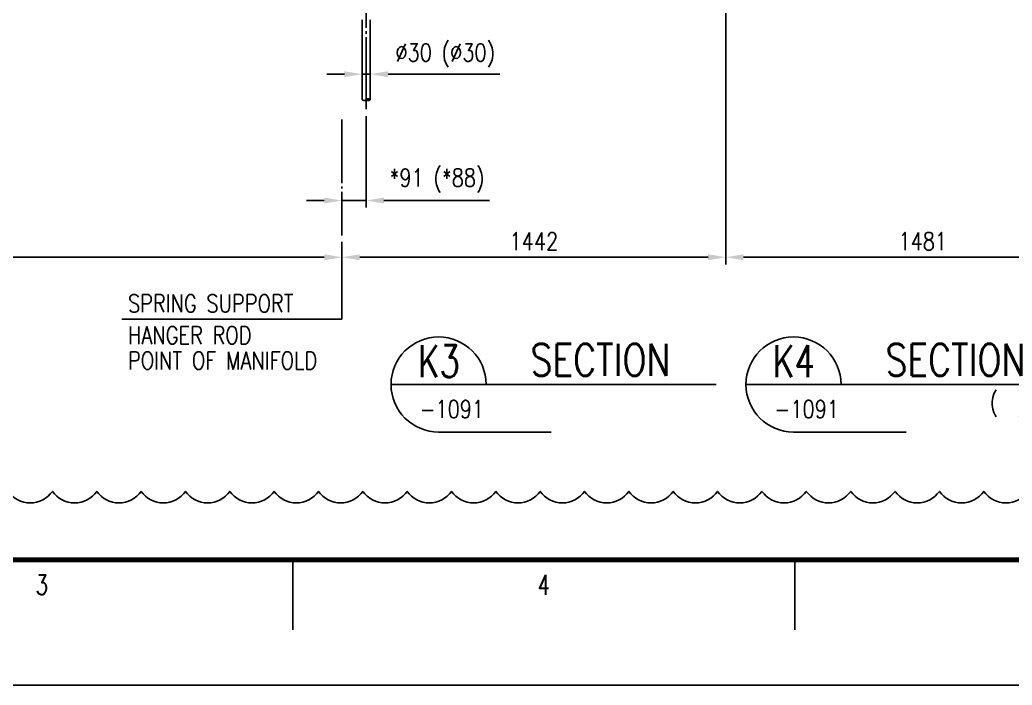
# Model space of a CAD drawing. Header units: millimetres. Extents: x 0 to 232280, y -26939 to 23794.
# Drawn here: x 63562 to 69156, y -26939 to -23188 of the extents above; entities that cross this region are included whole.
import ezdxf
from ezdxf.enums import TextEntityAlignment as Align

# ---------------------------------------------------------------- set-up
doc = ezdxf.new("R2010")
doc.units = ezdxf.units.MM
doc.header["$LTSCALE"] = 30
for name, pattern in [('HIDDEN', [9.525, 6.35, -3.175]), ('JNK-CENTER', [34, 30, -1.5, 1, -1.5]), ('JNK-PHANTOM', [15, 10, -1, 1, -1, 1, -1])]:
    doc.linetypes.add(name, pattern=pattern)
for name, color, linetype in [('CEN-R', 1, 'JNK-CENTER'), ('CON-C', 4, 'Continuous'), ('CON-G', 3, 'Continuous'), ('CON-W', 7, 'Continuous'), ('CON-Y', 2, 'Continuous'), ('Dim-W', 7, 'Continuous'), ('PHA-M', 6, 'JNK-PHANTOM'), ('rev-1', 2, 'Continuous')]:
    doc.layers.add(name, color=color, linetype=linetype)
doc.styles.add('ROMANS', font='ROMANS.shx', dxfattribs={"width": 0.8})
doc.styles.add('SIMPLEX', font='simplex.shx', dxfattribs={"width": 0.8})
doc.dimstyles.new('DIM40x1.5', dxfattribs={"dimscale": 40, "dimtxt": 2.5, "dimasz": 2.5, "dimexe": 1, "dimexo": 1, "dimgap": 1, "dimtad": 1, "dimdec": 0, "dimlfac": 0.666667, "dimdsep": 46, "dimtxsty": 'SIMPLEX', "dimcen": 2.5, "dimclrd": 7, "dimclre": 7, "dimclrt": 2, "dimadec": 0, "dimazin": 2, "dimtfac": 1, "dimtdec": 0, "dimtmove": 2, "dimatfit": 2, "dimfxl": 1, "dimtfill": 1, "dimtolj": 1, "dimtzin": 0, "dimarcsym": 1})

# ---------------------------------------------------------------- blocks, each defined once
blk = doc.blocks.new('TITLE')
at = {"color": 7}
for p, q in [((240.49, 17.68), (240.49, 7.78)), ((311.22, 17.68), (311.22, 7.78)), ((841, 0), (0, 0))]:
    blk.add_line(p, q, dxfattribs=at)
at = {"color": 7, "const_width": 0.707}
blk.add_lwpolyline([(28.29, 17.68), (823.67, 17.68)], dxfattribs=at)
at = {"color": 7, "style": 'ROMANS', "width": 0.7}
for s, p in [('3', (205.12, 14.15)), ('4', (275.85, 14.15))]:
    blk.add_text(s, height=2.83, dxfattribs=at).set_placement(p, align=Align.MIDDLE)
blk = doc.blocks.new('*D2806')
at = {"layer": 'DEFPOINTS', "color": 0, "transparency": 16777216}
for p in [(61180.2, -24398.8), (65377.8, -24398.8), (65377.8, -24526.5)]:
    blk.add_point(p, dxfattribs=at)
at = {"layer": 'Dim-W', "color": 7, "lineweight": -2, "transparency": 16777216}
for p, q in [((61180.2, -24438.8), (61180.2, -24566.5)), ((65377.8, -24438.8), (65377.8, -24566.5)), ((61280.2, -24526.5), (65277.8, -24526.5))]:
    blk.add_line(p, q, dxfattribs=at)
at = {"layer": 'Dim-W', "color": 7, "transparency": 16777216}
for points in [[(61280.2, -24509.9), (61280.2, -24543.2), (61180.2, -24526.5)], [(65277.8, -24509.9), (65277.8, -24543.2), (65377.8, -24526.5)]]:
    blk.add_solid(points, dxfattribs=at)
at = {"layer": 'Dim-W', "color": 2, "transparency": 16777216, "insert": (63279, -24436.5), "char_height": 100, "attachment_point": 5, "style": 'SIMPLEX', "bg_fill": 3, "box_fill_scale": 1.1, "bg_fill_color": 256, "bg_fill_true_color": 13158600, "bg_fill_transparency": 0}
blk.add_mtext('\\A1;2798', dxfattribs=at)
blk = doc.blocks.new('*D2807')
at = {"layer": 'DEFPOINTS', "color": 0, "transparency": 16777216}
for p in [(67541.1, -22154.5), (65377.8, -24526.5), (67541.1, -24526.5)]:
    blk.add_point(p, dxfattribs=at)
at = {"layer": 'Dim-W', "color": 7, "lineweight": -2, "transparency": 16777216}
for p, q in [((67541.1, -22194.5), (67541.1, -24566.5)), ((65477.8, -24526.5), (67441.1, -24526.5))]:
    blk.add_line(p, q, dxfattribs=at)
at = {"layer": 'Dim-W', "color": 7, "transparency": 16777216}
for points in [[(65477.8, -24509.9), (65477.8, -24543.2), (65377.8, -24526.5)], [(67441.1, -24509.9), (67441.1, -24543.2), (67541.1, -24526.5)]]:
    blk.add_solid(points, dxfattribs=at)
at = {"layer": 'Dim-W', "color": 2, "transparency": 16777216, "insert": (66459.4, -24436.5), "char_height": 100, "attachment_point": 5, "style": 'SIMPLEX', "bg_fill": 3, "box_fill_scale": 1.1, "bg_fill_color": 256, "bg_fill_true_color": 13158600, "bg_fill_transparency": 0}
blk.add_mtext('\\A1;1442', dxfattribs=at)
blk = doc.blocks.new('*D2808')
at = {"layer": 'DEFPOINTS', "color": 0, "transparency": 16777216}
for p in [(69762.6, -24398.8), (67541.1, -24526.5), (69762.6, -24526.5)]:
    blk.add_point(p, dxfattribs=at)
at = {"layer": 'Dim-W', "color": 7, "lineweight": -2, "transparency": 16777216}
for p, q in [((69762.6, -24438.8), (69762.6, -24566.5)), ((67641.1, -24526.5), (69662.6, -24526.5))]:
    blk.add_line(p, q, dxfattribs=at)
at = {"layer": 'Dim-W', "color": 7, "transparency": 16777216}
for points in [[(67641.1, -24509.9), (67641.1, -24543.2), (67541.1, -24526.5)], [(69662.6, -24509.9), (69662.6, -24543.2), (69762.6, -24526.5)]]:
    blk.add_solid(points, dxfattribs=at)
at = {"layer": 'Dim-W', "color": 2, "transparency": 16777216, "insert": (68651.8, -24436.5), "char_height": 100, "attachment_point": 5, "style": 'SIMPLEX', "bg_fill": 3, "box_fill_scale": 1.1, "bg_fill_color": 256, "bg_fill_true_color": 13158600, "bg_fill_transparency": 0}
blk.add_mtext('\\A1;1481', dxfattribs=at)
blk = doc.blocks.new('SECTITLE')
at = {"layer": 'CON-G'}
for p, q in [((-1.7, 0), (44.1, 0)), ((5, -6.7), (20.86, -6.7))]:
    blk.add_line(p, q, dxfattribs=at)
blk.add_arc((5, 0), 6.7, 0, 270, dxfattribs=at)
at = {"layer": 'CON-C', "style": 'SIMPLEX', "width": 0.8}
for tag, p in [('ELEVATION', (27.83, 1.22)), ('A', (5.06, 1.04))]:
    blk.add_attdef(tag, text='', height=4.5, dxfattribs=at).set_placement(p, align=Align.CENTER)
at = {"layer": 'CON-Y', "style": 'SIMPLEX', "width": 0.8}
blk.add_attdef('SCALE', text='', height=2.5, dxfattribs=at).set_placement((44.9, -3.72), align=Align.RIGHT)
blk.add_attdef('H0000-0000', (1.54, -4.72), '', height=2.5, dxfattribs=at)
blk = doc.blocks.new('A$C0F1E3E2B')
at = {"layer": 'CEN-R', "ltscale": 0.3}
for p, q in [((538, 769.5), (538, 1004.5)), ((765, -150), (765, 1004.5)), ((778, 769.5), (778, 1004.5)), ((456, 874.5), (620, 874.5)), ((696, 874.5), (860, 874.5)), ((640.1, 519.5), (609.8, 691.6)), ((640.1, 519.5), (701.3, 683.2)), ((0, 607.5), (513, 607.5)), ((640.1, 519.5), (775.9, 629.5)), ((644.9, 599.3), (644.9, 535.3)), ((612.9, 567.3), (676.9, 567.3)), ((726.1, 524.4), (803.9, 524.4))]:
    blk.add_line(p, q, dxfattribs=at)
blk.add_arc((640.1, 519.5), 174.7, 22.4325, 123.5927, dxfattribs=at)
at = {"layer": 'PHA-M'}
for p, q in [((486, 974.5), (486, 874.5)), ((590, 974.5), (486, 974.5)), ((590, 874.5), (590, 974.5)), ((726, 974.5), (726, 874.5)), ((830, 974.5), (726, 974.5)), ((830, 874.5), (830, 974.5)), ((486, 874.5), (486, 799.5)), ((590, 874.5), (590, 799.5)), ((726, 874.5), (726, 799.5)), ((830, 874.5), (830, 799.5)), ((473, 799.5), (843, 799.5)), ((473, 799.5), (473, 432.5)), ((843, 799.5), (843, 596.5)), ((60, 782.5), (40, 762.5)), ((40, 762.5), (40, 452.5)), ((60, 782.5), (60, 432.5)), ((668.4, 682.8), (610.2, 531)), ((725.5, 688.3), (795.9, 566.1)), ((573.5, 640.2), (626, 640.2)), ((828.8, 573.8), (657.6, 485.8)), ((765, 561.7), (765, 305.2)), ((738, 524.4), (738, 374.6)), ((792, 524.4), (792, 374.6)), ((641.4, 487.6), (791.2, 493.4)), ((40, 452.5), (60, 432.5)), ((473, 481.5), (640.1, 481.5)), ((738, 464.4), (792, 464.4)), ((738, 456.4), (761, 456.4)), ((761, 456.4), (761, 321.4)), ((769, 456.4), (769, 321.4)), ((769, 456.4), (792, 456.4)), ((701.5, 363.4), (701.5, 373.4)), ((703.5, 375.4), (730, 375.4)), ((734.8, 397.4), (720.5, 387.4)), ((720.5, 375.4), (720.5, 387.4)), ((720.5, 387.4), (809.5, 387.4)), ((809.5, 375.4), (720.5, 375.4)), ((730, 375.4), (724.6, 321.4)), ((765, 371.7), (730, 375.4)), ((730, 375.4), (730, 375.3)), ((734, 375.4), (734, 387.4)), ((795.2, 397.4), (734.8, 397.4)), ((734.8, 397.4), (734.8, 268.2)), ((738.7, 397.4), (738.7, 261.4)), ((765, 369.4), (765, 393.4)), ((765, 371.7), (800, 375.4)), ((791.3, 397.4), (791.3, 261.4)), ((795.2, 268.2), (795.2, 397.4)), ((795.2, 397.4), (809.5, 387.4)), ((796, 375.4), (796, 387.4)), ((826.5, 375.4), (800, 375.4)), ((800, 375.4), (805.4, 321.4)), ((809.5, 387.4), (809.5, 375.4)), ((828.5, 363.4), (828.5, 373.4)), ((703.5, 361.4), (715.5, 361.4)), ((717.5, 361.4), (812.5, 361.4)), ((717.5, 331.4), (717.5, 359.4)), ((812.5, 331.4), (812.5, 359.4)), ((814.5, 361.4), (826.5, 361.4)), ((701.5, 323.4), (701.5, 327.4)), ((703.5, 329.4), (715.5, 329.4)), ((703.5, 321.4), (826.5, 321.4)), ((814.5, 329.4), (826.5, 329.4)), ((828.5, 323.4), (828.5, 327.4)), ((734.8, 268.2), (732.5, 261.4)), ((732.5, 261.4), (732.5, 225.4)), ((732.5, 261.4), (797.5, 261.4)), ((795.2, 268.2), (734.8, 268.2)), ((738.7, 261.4), (734.8, 268.2)), ((738.7, 261.4), (791.3, 261.4)), ((739.3, 263.4), (790.8, 263.4)), ((739.3, 263.4), (739.3, 261.4)), ((755.3, 279.4), (774.8, 279.4)), ((765, 267.2), (765, 221.6)), ((790.8, 263.4), (790.8, 261.4)), ((790.8, 261.4), (797.5, 261.4)), ((791.3, 261.4), (795.2, 268.2)), ((795.2, 268.2), (797.5, 261.4)), ((797.5, 261.4), (797.5, 225.4)), ((732.5, 225.4), (797.5, 225.4)), ((750, -114.2), (750, 225.4)), ((780.4, -114.2), (780.4, 225.4))]:
    blk.add_line(p, q, dxfattribs=at)
at = {"layer": 'PHA-M', "ltscale": 0.5}
for p, q in [((60, 782.5), (473, 782.5)), ((60, 432.5), (473, 432.5))]:
    blk.add_line(p, q, dxfattribs=at)
at = {"layer": 'PHA-M'}
blk.add_lwpolyline([(750, -114.2, 0.44), (765.2, -114.2, -0.44), (780.4, -114.2, -0.44), (765.2, -114.2)], format="xyb", dxfattribs=at)
blk.add_lwpolyline([(778.7, -114.2, 0.31383), (765.2, -114.2, 0.31383)], format="xyb", close=True, dxfattribs=at)
for centre, radius in [((538, 874.5), 19.5), ((538, 874.5), 19.5), ((778, 874.5), 19.5), ((778, 874.5), 19.5), ((558.1, 673.8), 7), ((558.1, 673.8), 5.25), ((701.3, 683.2), 11.2), ((599.7, 640.2), 17.5), ((792.9, 604.2), 7), ((792.9, 604.2), 5.25), ((644.9, 567.3), 16), ((640.1, 519.5), 15.9), ((640.1, 519.5), 12.8), ((765, 524.4), 12.8), ((765, 524.4), 11.2), ((765, 279.4), 3.25)]:
    blk.add_circle(centre, radius, dxfattribs=at)
for centre, radius, start, end in [((538, 874.5), 52, 0, 180), ((778, 874.5), 52, 0, 180), ((609.8, 691.6), 20.6, 100, 280), ((640.1, 519.5), 195.3, 39, 100), ((640.1, 519.5), 154.1, 39, 100), ((698.3, 671.4), 32, 28.1303, 159.0523), ((775.9, 629.5), 20.6, 219, 39), ((840.1, 591.6), 51, 209.9743, 232.8362), ((817.6, 596.5), 25.4, 296.2252, 0), ((640.1, 519.5), 32, 159.0226, 272.2437), ((765, 524.4), 27, 0, 180), ((790, 525.4), 32, 272.2437, 52.8362), ((640.1, 519.5), 38, 270, 297.4302), ((703.5, 373.4), 2, 90, 180), ((826.5, 373.4), 2, 0, 90), ((703.5, 363.4), 2, 180, 270), ((715.5, 359.4), 2, 0, 90), ((814.5, 359.4), 2, 90, 180), ((826.5, 363.4), 2, 270, 0), ((703.5, 327.4), 2, 90, 180), ((703.5, 323.4), 2, 180, 270), ((715.5, 331.4), 2, 270, 0), ((814.5, 331.4), 2, 180, 270), ((826.5, 327.4), 2, 0, 90), ((826.5, 323.4), 2, 270, 0)]:
    blk.add_arc(centre, radius, start, end, dxfattribs=at)
at = {"layer": 'PHA-M', "linetype": 'HIDDEN', "ltscale": 3}
for centre in [(538, 874.5), (778, 874.5)]:
    blk.add_arc(centre, 52, 180, 0, dxfattribs=at)
blk = doc.blocks.new('*D2784')
at = {"layer": 'DEFPOINTS', "color": 0, "transparency": 16777216}
for p in [(65514.3, -23691.3), (65377.8, -24206.5), (65514.3, -24206.5)]:
    blk.add_point(p, dxfattribs=at)
at = {"layer": 'Dim-W', "color": 7, "lineweight": -2, "transparency": 16777216}
for p, q in [((65514.3, -23731.3), (65514.3, -24246.5)), ((65277.8, -24206.5), (65177.8, -24206.5)), ((65377.8, -24206.5), (65514.3, -24206.5)), ((65614.3, -24206.5), (65714.3, -24206.5))]:
    blk.add_line(p, q, dxfattribs=at)
at = {"layer": 'Dim-W', "color": 7, "transparency": 16777216}
for points in [[(65277.8, -24189.9), (65277.8, -24223.2), (65377.8, -24206.5)], [(65614.3, -24189.9), (65614.3, -24223.2), (65514.3, -24206.5)]]:
    blk.add_solid(points, dxfattribs=at)
at = {"layer": 'Dim-W', "color": 2, "transparency": 16777216, "insert": (65914, -24094.5), "char_height": 100, "attachment_point": 5, "style": 'SIMPLEX', "bg_fill": 3, "box_fill_scale": 1.1, "bg_fill_color": 256, "bg_fill_true_color": 13158600, "bg_fill_transparency": 0}
blk.add_mtext('\\A1;*91 (*88)', dxfattribs=at)
blk = doc.blocks.new('*D2789')
at = {"layer": 'DEFPOINTS', "color": 0, "transparency": 16777216}
for p in [(65491.7, -23494.2), (65537.3, -23494.2), (65537.3, -23494.2)]:
    blk.add_point(p, dxfattribs=at)
at = {"layer": 'Dim-W', "color": 7, "lineweight": -2, "transparency": 16777216}
for p, q in [((65391.7, -23494.2), (65291.7, -23494.2)), ((65491.7, -23494.2), (65537.3, -23494.2)), ((65637.3, -23494.2), (65737.3, -23494.2))]:
    blk.add_line(p, q, dxfattribs=at)
at = {"layer": 'Dim-W', "color": 7, "transparency": 16777216}
for points in [[(65391.7, -23477.5), (65391.7, -23510.8), (65491.7, -23494.2)], [(65637.3, -23477.5), (65637.3, -23510.8), (65537.3, -23494.2)]]:
    blk.add_solid(points, dxfattribs=at)
at = {"layer": 'Dim-W', "color": 2, "transparency": 16777216, "insert": (65960, -23388.8), "char_height": 100, "attachment_point": 5, "style": 'SIMPLEX', "bg_fill": 3, "box_fill_scale": 1.1, "bg_fill_color": 256, "bg_fill_true_color": 13158600, "bg_fill_transparency": 0}
blk.add_mtext('\\A1;%%C30 (%%C30)', dxfattribs=at)

msp = doc.modelspace()

# ---------------------------------------------------------------- linework, layer by layer
at = {"layer": 'Dim-W', "color": 7}
msp.add_line((65377.78, -24876.55), (64136.2, -24876.55), dxfattribs=at)
at = {"layer": 'rev-1'}
msp.add_lwpolyline([(69245.25, -25846.6, -0.5205671), (68995.25, -25846.6, -0.5205671), (68745.25, -25846.6, -0.5205671), (68495.25, -25846.6, -0.5205671), (68245.25, -25846.6, -0.5205671), (67995.25, -25846.6, -0.5205671), (67745.25, -25846.6, -0.5205671), (67495.25, -25846.6, -0.5205671), (67245.25, -25846.6, -0.5205671), (66995.25, -25846.6, -0.5205671), (66745.25, -25846.6, -0.5205671), (66495.25, -25846.6, -0.5205671), (66245.25, -25846.6, -0.5205671), (65995.25, -25846.6, -0.5205671), (65745.25, -25846.6, -0.5205671), (65495.25, -25846.6, -0.5205671), (65245.25, -25846.6, -0.5205671), (64995.25, -25846.6, -0.5205671), (64745.25, -25846.6, -0.5205671), (64495.25, -25846.6, -0.5205671), (64245.25, -25846.6, -0.5205671), (63995.25, -25846.6, -0.5205671), (63745.25, -25846.6, -0.5205671), (63495.25, -25846.6, -0.5205671)], format="xyb", dxfattribs=at)

# ---------------------------------------------------------------- block references
at = {"linetype": 'ByBlock', "xscale": 39.99999999599994, "yscale": 39.99999999599994, "zscale": 39.99999999599994}
msp.add_blockref('TITLE', (55481.35, -26939.4), dxfattribs=at)
at = {"layer": 'CON-W'}
ref = msp.add_blockref('SECTITLE', (65722.38, -25243.89), dxfattribs=dict(at, xscale=39.99999999999999, yscale=39.99999999999999, zscale=39.99999999999999))
ref.add_attrib('H0000-0000', '-1091', (65815.59, -25432.69), dxfattribs={"layer": 'CON-Y', "height": 100, "style": 'SIMPLEX', "width": 0.8})
ref.add_attrib('A', 'K3', dxfattribs={"layer": 'CON-C', "height": 180, "style": 'SIMPLEX', "width": 0.75}).set_placement((65924.78, -25202.29), align=Align.CENTER)
ref.add_attrib('ELEVATION', 'SECTION', dxfattribs={"layer": 'CON-C', "height": 180, "style": 'SIMPLEX', "width": 0.8}).set_placement((66835.58, -25195.09), align=Align.CENTER)
ref = msp.add_blockref('SECTITLE', (67722.88, -25243.89), dxfattribs=dict(at, xscale=39.99999999999999, yscale=39.99999999999999, zscale=39.99999999999999))
ref.add_attrib('H0000-0000', '-1091', (67816.08, -25432.69), dxfattribs={"layer": 'CON-Y', "height": 100, "style": 'SIMPLEX', "width": 0.8})
ref.add_attrib('A', 'K4', dxfattribs={"layer": 'CON-C', "height": 180, "style": 'SIMPLEX', "width": 0.75}).set_placement((67925.28, -25202.29), align=Align.CENTER)
ref.add_attrib('ELEVATION', 'SECTION', dxfattribs={"layer": 'CON-C', "height": 180, "style": 'SIMPLEX', "width": 0.8}).set_placement((68836.08, -25195.09), align=Align.CENTER)
ref.add_attrib('SCALE', '(  ) SIZE', dxfattribs={"layer": 'CON-Y', "height": 100, "style": 'SIMPLEX', "width": 0.8}).set_placement((69518.88, -25392.69), align=Align.RIGHT)

# ---------------------------------------------------------------- texts
at = {"layer": 'Dim-W', "color": 2, "style": 'SIMPLEX', "width": 0.8}
for s, p in [('SPRING SUPPORT', (64171.74, -24836.55)), ('HANGER ROD', (64171.74, -25016.55)), ('POINT OF MANIFOLD', (64171.74, -25158.9))]:
    msp.add_text(s, height=100, dxfattribs=at).set_placement(p)

# ---------------------------------------------------------------- next in the draw order: dimensions: what is measured, and where the dimension line sits
at = {"layer": 'Dim-W'}
dim = msp.add_linear_dim(base=(65377.78, -24526.55), p1=(61180.18, -24398.82), p2=(65377.78, -24398.82), dimstyle='DIM40x1.5', override={"dimcen": 0}, dxfattribs=at)
dim.commit()
dim.dimension.update_dxf_attribs({"geometry": '*D2806', "text_midpoint": (63278.98, -24436.55)})

# ---------------------------------------------------------------- next in the draw order: dimensions: what is measured, and where the dimension line sits
dim = msp.add_linear_dim(base=(67541.08, -24526.55), p1=(65377.78, -24526.55), p2=(67541.08, -22154.49), dimstyle='DIM40x1.5', override={"dimcen": 0}, dxfattribs=at)
dim.commit()
dim.dimension.update_dxf_attribs({"geometry": '*D2807', "text_midpoint": (66459.43, -24436.55)})

# ---------------------------------------------------------------- next in the draw order: linework, layer by layer
at = {"layer": 'CEN-R', "ltscale": 0.4}
msp.add_line((65377.78, -23749.11), (65377.78, -24403.97), dxfattribs=at)
at = {"layer": 'Dim-W', "color": 7}
msp.add_line((65377.78, -24526.55), (65377.78, -24876.55), dxfattribs=at)

# ---------------------------------------------------------------- next in the draw order: block references
at = {"layer": 'PHA-M', "xscale": 1.5, "yscale": 1.5, "zscale": 1.5}
msp.add_blockref('A$C0F1E3E2B', (64366.77, -23466.3), dxfattribs=at)

# ---------------------------------------------------------------- next in the draw order: dimensions: what is measured, and where the dimension line sits
at = {"layer": 'Dim-W'}
dim = msp.add_linear_dim(base=(69762.58, -24526.55), p1=(67541.08, -24526.55), p2=(69762.58, -24398.82), dimstyle='DIM40x1.5', override={"dimcen": 0}, dxfattribs=at)
dim.commit()
dim.dimension.update_dxf_attribs({"geometry": '*D2808', "text_midpoint": (68651.83, -24436.55)})

# ---------------------------------------------------------------- next in the draw order: dimensions: what is measured, and where the dimension line sits
for base, p1, p2, text, picture, middle in [((65537.31, -23494.18), (65491.74, -23494.18), (65537.31, -23494.18), '%%C<> (%%C30)', '*D2789', (65959.96, -23388.75)), ((65514.28, -24206.55), (65377.78, -24206.55), (65514.28, -23691.3), '*<> (*88)', '*D2784', (65914, -24094.45))]:
    dim = msp.add_linear_dim(base=base, p1=p1, p2=p2, text=text, dimstyle='DIM40x1.5', dxfattribs=at)
    dim.commit()
    dim.dimension.update_dxf_attribs({"geometry": picture, "text_midpoint": middle, "dimtype": 160})

# ---------------------------------------------------------------- next in the draw order: linework, layer by layer
for p, q in [((65737.31, -23494.18), (66267.24, -23494.18)), ((65714.28, -24206.55), (66208.68, -24206.55))]:
    msp.add_line(p, q, dxfattribs=at)

doc.saveas('drawing.dxf')
